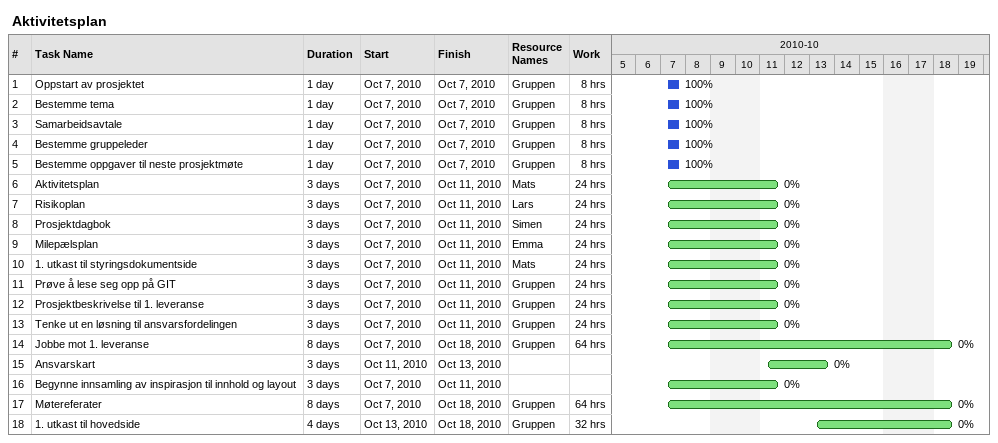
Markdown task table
Aktivitetsplan

| ID | Task | Duration | Start | Finish | Resources | % complete | Work (h) |
|---|---|---|---|---|---|---|---|
| 1 | Oppstart av prosjektet | 1d | 2010-10-07 | 2010-10-07 | Gruppen | 100 | 8 |
| 2 | Bestemme tema | 1d | 2010-10-07 | 2010-10-07 | Gruppen | 100 | 8 |
| 3 | Samarbeidsavtale | 1d | 2010-10-07 | 2010-10-07 | Gruppen | 100 | 8 |
| 4 | Bestemme gruppeleder | 1d | 2010-10-07 | 2010-10-07 | Gruppen | 100 | 8 |
| 5 | Bestemme oppgaver til neste prosjektmøte | 1d | 2010-10-07 | 2010-10-07 | Gruppen | 100 | 8 |
| 6 | Aktivitetsplan | 3d | 2010-10-07 | 2010-10-11 | Mats | 0 | 24 |
| 7 | Risikoplan | 3d | 2010-10-07 | 2010-10-11 | Lars | 0 | 24 |
| 8 | Prosjektdagbok | 3d | 2010-10-07 | 2010-10-11 | Simen | 0 | 24 |
| 9 | Milepælsplan | 3d | 2010-10-07 | 2010-10-11 | Emma | 0 | 24 |
| 10 | 1. utkast til styringsdokumentside | 3d | 2010-10-07 | 2010-10-11 | Mats | 0 | 24 |
| 11 | Prøve å lese seg opp på GIT | 3d | 2010-10-07 | 2010-10-11 | Gruppen | 0 | 24 |
| 12 | Prosjektbeskrivelse til 1. leveranse | 3d | 2010-10-07 | 2010-10-11 | Gruppen | 0 | 24 |
| 13 | Tenke ut en løsning til ansvarsfordelingen | 3d | 2010-10-07 | 2010-10-11 | Gruppen | 0 | 24 |
| 14 | Jobbe mot 1. leveranse | 8d | 2010-10-07 | 2010-10-18 | Gruppen | 0 | 64 |
| 15 | Ansvarskart | 3d | 2010-10-11 | 2010-10-13 |  | 0 |  |
| 16 | Begynne innsamling av inspirasjon til innhold og layout | 3d | 2010-10-07 | 2010-10-11 |  | 0 |  |
| 17 | Møtereferater | 8d | 2010-10-07 | 2010-10-18 | Gruppen | 0 | 64 |
| 18 | 1. utkast til hovedside | 4d | 2010-10-13 | 2010-10-18 | Gruppen | 0 | 32 |
